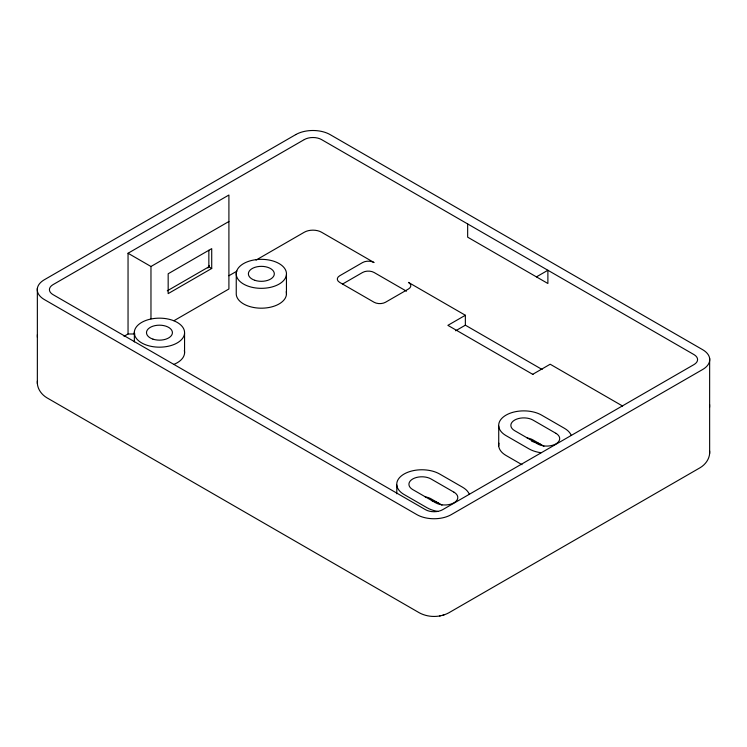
<?xml version="1.0" encoding="UTF-8"?>
<svg xmlns="http://www.w3.org/2000/svg" width="747" height="747" viewBox="0 0 747 747"><rect width="100%" height="100%" fill="white"/><g stroke="black" fill="none" stroke-linecap="round" stroke-linejoin="round"><path stroke-width="1.12" d="M709.65 451.011C710.248 457.939 705.896 464.307 700.107 467.725L448.751 612.848C439.759 617.648 428.395 617.638 419.403 612.848L46.893 397.787C41.804 394.743 37.826 389.551 37.35 383.519L37.369 334.637M709.631 407.246L709.65 358.373M124.049 336.299L128.045 333.984L128.045 253.252L228.909 195.023L228.909 288.986L173.958 320.715M128.045 253.252L150.969 266.492L228.909 221.495M167.281 290.826L208.852 266.819L211.718 268.472L211.718 248.62L168.168 273.766L168.168 293.618L211.718 268.472M228.909 275.755L236.958 271.105M256.062 260.077L304.328 232.214A12.157 7.022 0 0 1 321.518 232.214L374.06 262.542A8.105 4.678 0 0 0 362.603 262.542L339.68 275.783A8.105 4.678 0 0 0 339.68 282.394L374.06 302.246A8.105 4.678 0 0 0 385.527 302.246L408.45 289.014A8.105 4.678 0 0 0 408.45 282.394L465.362 315.262L465.362 325.188L542.107 369.494M342.668 283.981L362.603 272.468A8.105 4.678 0 0 1 374.06 272.468L406.48 291.19M465.362 315.262L447.883 325.347L532.966 374.471M536.43 276.876L547.887 270.265L547.887 283.496L467.659 237.172L467.659 223.941M455.651 330.79L465.362 325.188M532.704 374.322L550.184 364.228L622.606 406.041M439.628 615.976L440.394 615.789M442.812 615.192L444.017 614.893M128.045 333.984L134.927 333.984M543.956 446.258L532.984 439.927A12.97 7.489 0 0 0 527.177 437.994M522.004 464.69L506.055 455.483A25.127 14.501 0 0 1 498.94 443.223M442.019 505.149L431.047 498.828A12.97 7.489 0 0 0 425.23 496.895M709.631 404.585L709.65 453.457M37.35 288.426L37.369 337.308M498.725 426.042L498.725 445.894M396.788 484.962L396.788 493.786M286.446 274.504A25.127 14.501 0 0 1 247.799 286.045A25.127 14.501 0 0 1 249.806 260.955A25.127 14.501 0 0 1 286.446 274.504L286.446 294.355M236.248 273.169L236.248 293.02A25.127 14.501 0 0 0 262.505 308.175A25.127 14.501 0 0 0 286.232 291.685M208.852 250.273L208.852 266.819M184.556 333.33A25.127 14.501 0 0 1 145.898 344.881A25.127 14.501 0 0 1 147.906 319.781A25.127 14.501 0 0 1 184.556 333.33L184.556 353.182M150.969 266.492L150.969 318.857M134.357 331.995L134.357 341.921M37.35 381.073L37.35 383.519M184.341 350.511A25.127 14.501 0 0 1 173.649 364.48M531.808 441.393A25.127 14.501 0 0 1 541.584 444.895M432.009 500.779A25.127 14.501 0 0 1 439.638 503.786M437.975 511.452A25.127 14.501 0 0 1 427.079 507.764L404.136 494.542A25.127 14.501 0 0 1 404.099 474.028A25.127 14.501 0 0 1 439.638 474.009L462.58 487.231A25.127 14.501 0 0 1 469.284 494.169M540.987 452.729A25.127 14.501 0 0 1 528.979 448.863L506.055 435.632A25.127 14.501 0 0 1 506.055 415.117A25.127 14.501 0 0 1 541.584 415.117L564.508 428.348A25.127 14.501 0 0 1 571.203 435.286M209.431 265.437A28.367 16.378 -60 0 1 207.946 268.014M295.737 134.609L44.381 279.723A24.315 14.034 0 0 0 44.381 299.575L416.882 514.636A24.315 14.034 0 0 0 451.263 514.636L702.619 369.522A24.315 14.034 0 0 0 702.619 349.671L330.118 134.609A24.315 14.034 0 0 0 295.737 134.609M304.328 139.568L52.972 284.682A12.157 7.022 0 0 0 52.972 294.607L425.482 509.678A12.157 7.022 0 0 0 442.672 509.678L694.028 364.555A12.157 7.022 0 0 0 694.028 354.629L321.518 139.568A12.157 7.022 0 0 0 304.328 139.568M555.908 433.316L532.984 420.075A12.97 7.489 0 0 0 514.646 420.075A12.97 7.489 0 0 0 514.646 430.664L537.569 443.895A12.97 7.489 0 0 0 555.908 443.895A12.97 7.489 0 0 0 555.908 433.316M453.989 492.198L431.047 478.976A12.97 7.489 0 0 0 412.708 478.986A12.97 7.489 0 0 0 412.727 489.574L435.669 502.796A12.97 7.489 0 0 0 454.008 502.787A12.97 7.489 0 0 0 453.989 492.198M254.867 280.321A12.97 7.489 0 0 0 274.317 273.832A12.97 7.489 0 0 0 254.867 267.351A12.97 7.489 0 0 0 254.867 280.321M152.967 339.147A12.97 7.489 0 0 0 172.417 332.658A12.97 7.489 0 0 0 152.967 326.178A12.97 7.489 0 0 0 152.967 339.147"/></g></svg>
